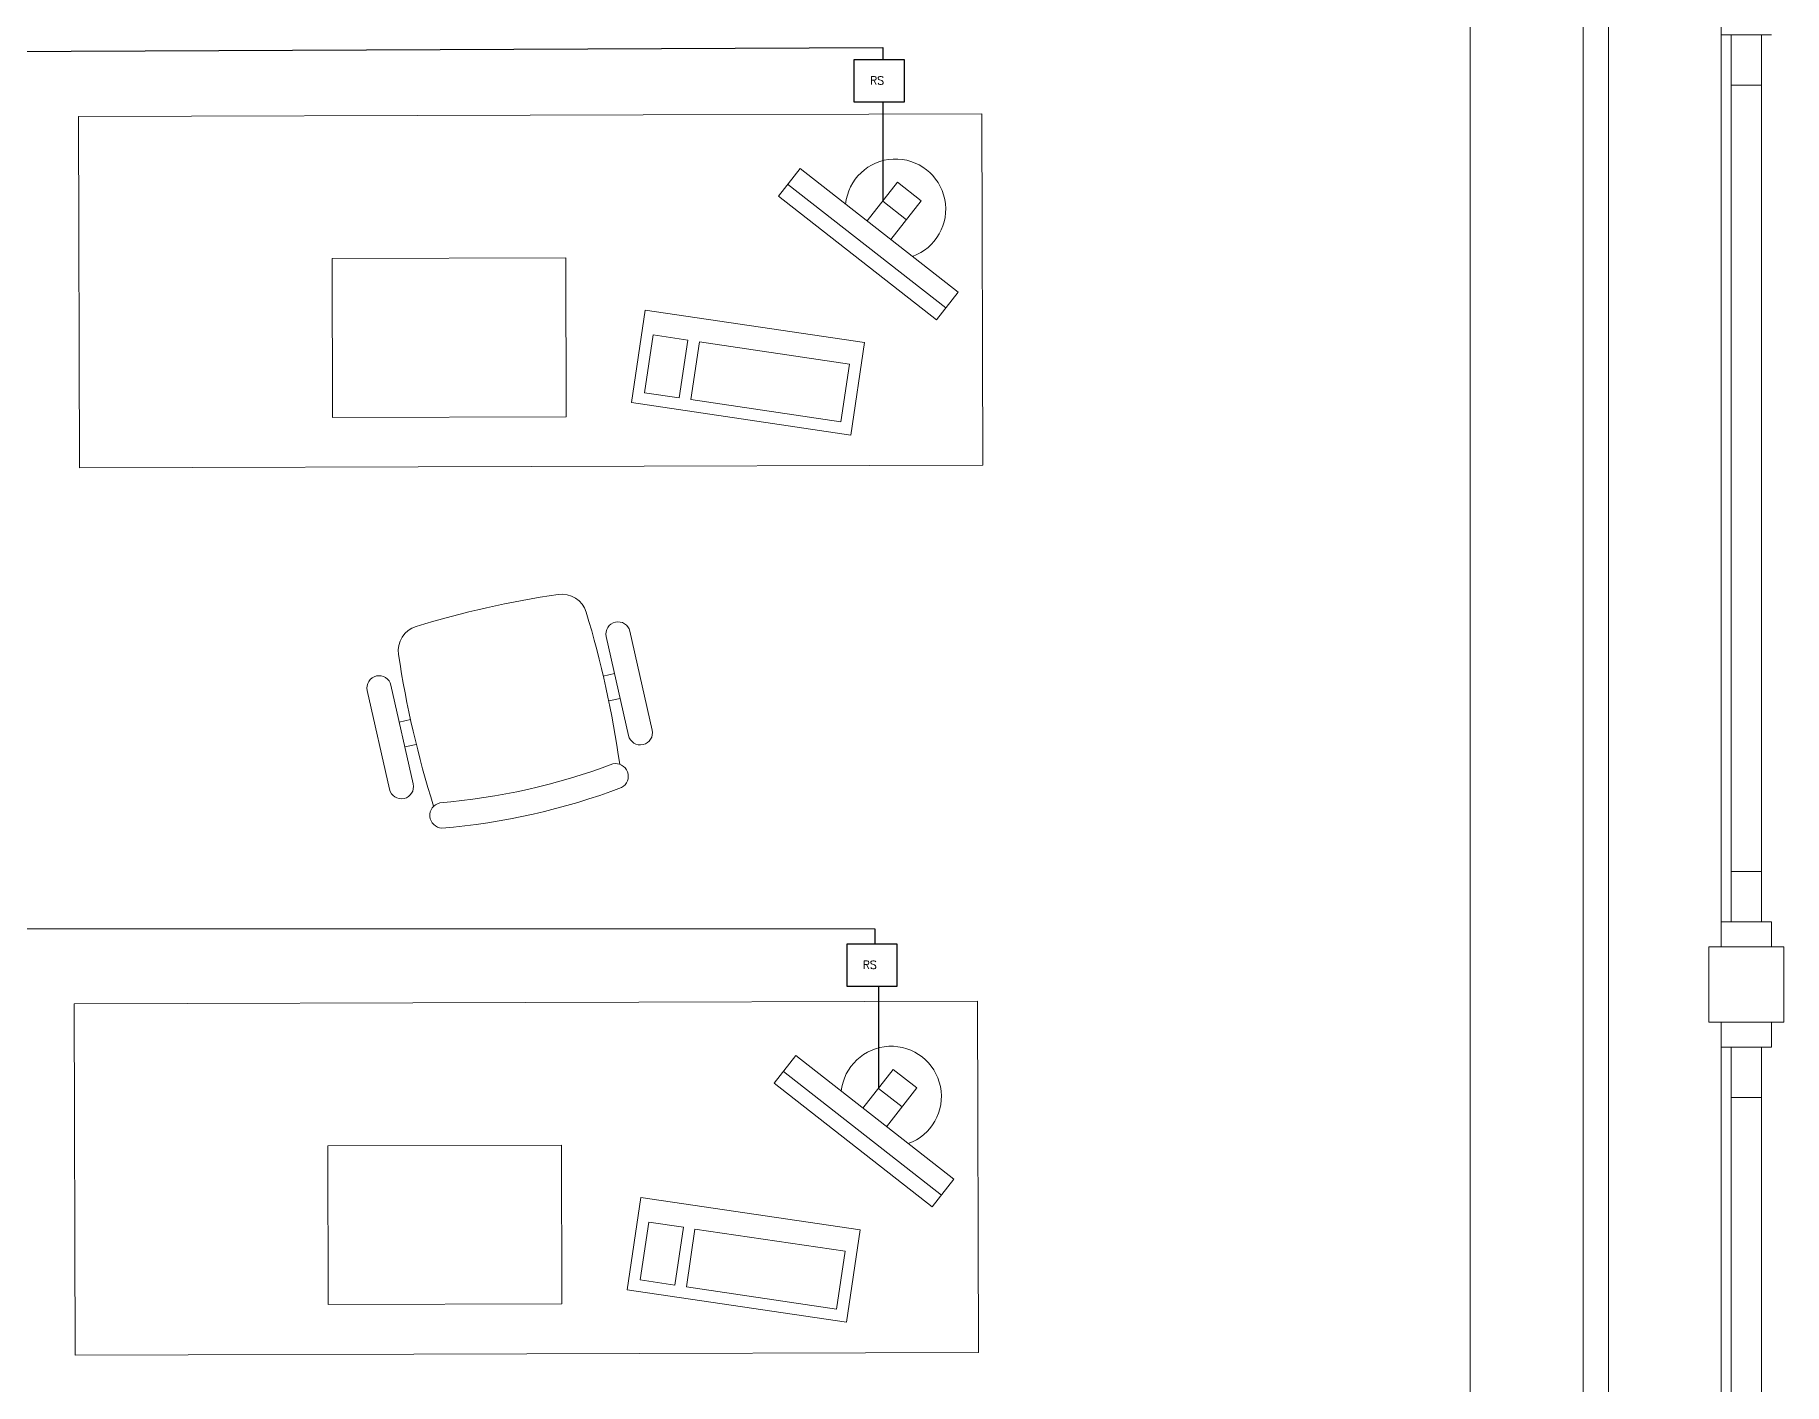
# Model space of a CAD drawing. Extents: x 1018 to 1352, y -109 to 184.
# Drawn here: x 1243.072 to 1246.557, y 121.358 to 124.046 of the extents above; entities that cross this region are included whole.
import ezdxf

# ---------------------------------------------------------------- set-up
doc = ezdxf.new("R2010")
doc.units = 0
doc.header["$LTSCALE"] = 0.5
doc.layers.get('0').update_dxf_attribs({"linetype": 'CONTINUOUS'})
doc.layers.add('Cableado', color=100, linetype='CONTINUOUS')
for name, color, linetype, lineweight in [('Carpintería', 55, 'CONTINUOUS', 20), ('Detalles 01', 8, 'CONTINUOUS', 9), ('Equipamiento movil', 33, 'CONTINUOUS', 9), ('Tratamiento pisos', 251, 'CONTINUOUS', 9)]:
    doc.layers.add(name, color=color, linetype=linetype, lineweight=lineweight)
doc.styles.add('Texto 5 mm', font='simplex.shx', dxfattribs={"height": 0.5})

# ---------------------------------------------------------------- blocks, each defined once
blk = doc.blocks.new('RECTANG')
for p, q in [((1, 1), (0, 1)), ((0, 1), (0, 0)), ((1, 0), (1, 1)), ((0, 0), (1, 0))]:
    blk.add_line(p, q)
blk = doc.blocks.new('KEYBOARD', base_point=(60, 294))
for p, xscale, yscale, zscale in [((60, 294), 19, 8, 19), ((61, 295), 13, 5, 13), ((75, 295), 3, 5, 3)]:
    blk.add_blockref('RECTANG', p, dxfattribs=dict(xscale=xscale, yscale=yscale, zscale=zscale))
blk = doc.blocks.new('Silla 1')
at = {"layer": 'Equipamiento movil'}
for p, q in [((-0.1131, 0.2664), (0.0295, 0.409)), ((0.0638, 0.3747), (-0.0788, 0.2321)), ((0.0104, 0.3213), (0.0268, 0.3048)), ((-0.0254, 0.2855), (-0.0091, 0.2693)), ((0.2321, -0.0788), (0.3747, 0.0638)), ((0.409, 0.0295), (0.2664, -0.1131)), ((0.3048, 0.0268), (0.3213, 0.0104)), ((0.2693, -0.0091), (0.2855, -0.0254))]:
    blk.add_line(p, q, dxfattribs=at)
for centre, radius, start, end in [((0.1468, 0.3964), 0.0255, 61.3631, 224.3749), ((-0.6508, -0.6508), 1.3416, 37.131, 52.869), ((1.4058, -1.1273), 1.9881, 130.2245, 139.1817), ((0.0467, 0.3919), 0.0242, 315, 135), ((-0.654, -0.654), 1.2956, 37.1584, 52.8416), ((-0.0959, 0.2492), 0.0242, 135, 315), ((-0.0605, 0.1393), 0.0505, 139.1817, 220.8183), ((0.3964, 0.1468), 0.0255, 225.6251, 28.6369), ((1.4058, 1.4058), 1.9881, 220.8183, 229.1817), ((-1.1273, 1.4058), 1.9881, 310.8183, 319.7755), ((0.3919, 0.0467), 0.0242, 315, 135), ((0.1393, -0.0605), 0.0505, 229.1817, 310.8183), ((0.2492, -0.0959), 0.0242, 135, 315)]:
    blk.add_arc(centre, radius, start, end, dxfattribs=at)

msp = doc.modelspace()

# ---------------------------------------------------------------- linework, layer by layer
at = {"layer": 'Cableado'}
for p, q in [((1240.4321, 124.0029), (1244.7616, 124.021)), ((1244.7616, 124.021), (1244.7616, 123.9972)), ((1244.7616, 123.9126), (1244.7612, 123.7151)), ((1240.4321, 122.267), (1244.7457, 122.2653)), ((1244.7457, 122.2653), (1244.7457, 122.2353)), ((1244.7528, 122.1507), (1244.7525, 121.9474))]:
    msp.add_line(p, q, dxfattribs=at)
for points in [[(1244.7046, 123.9972), (1244.804, 123.9972), (1244.804, 123.9126), (1244.7046, 123.9126)], [(1244.6901, 122.2353), (1244.7896, 122.2353), (1244.7896, 122.1507), (1244.6901, 122.1507)]]:
    msp.add_lwpolyline(points, close=True, dxfattribs=at)
at = {"layer": 'Carpintería'}
for p, q in [((1246.4321, 124.0962), (1246.4321, 124.0462)), ((1246.5321, 124.0462), (1246.4321, 124.0462)), ((1246.4521, 122.2795), (1246.4521, 124.0462)), ((1246.5121, 122.2795), (1246.5121, 124.0462)), ((1246.5121, 123.9462), (1246.4521, 123.9462)), ((1246.4521, 122.3795), (1246.5121, 122.3795)), ((1246.4321, 122.2295), (1246.4321, 122.2795)), ((1246.4321, 122.2795), (1246.5321, 122.2795)), ((1246.5321, 122.2795), (1246.5321, 122.2295)), ((1246.4071, 122.2295), (1246.4071, 122.0795)), ((1246.4071, 122.2295), (1246.5571, 122.2295)), ((1246.5571, 122.2295), (1246.5571, 122.0795)), ((1246.4071, 122.0795), (1246.5571, 122.0795)), ((1246.4321, 122.0795), (1246.4321, 122.0295)), ((1246.5321, 122.0795), (1246.5321, 122.0295)), ((1246.5321, 122.0295), (1246.4321, 122.0295)), ((1246.4521, 120.2629), (1246.4521, 122.0295)), ((1246.5121, 120.2629), (1246.5121, 122.0295)), ((1246.5121, 121.9295), (1246.4521, 121.9295))]:
    msp.add_line(p, q, dxfattribs=at)
at = {"layer": 'Detalles 01'}
for p, q in [((1246.1571, 124.1462), (1246.1571, 118.1462)), ((1246.2071, 124.1462), (1246.2071, 118.1462)), ((1246.4321, 124.0462), (1246.4321, 122.2795)), ((1246.4321, 122.0295), (1246.4321, 120.2629))]:
    msp.add_line(p, q, dxfattribs=at)
at = {"layer": 'Equipamiento movil'}
for p, q in [((1244.9586, 123.889), (1243.1586, 123.884)), ((1243.1586, 123.884), (1243.1606, 123.184)), ((1244.9606, 123.189), (1244.9586, 123.889)), ((1244.5533, 123.7254), (1244.5965, 123.7805)), ((1244.5965, 123.7805), (1244.9115, 123.534)), ((1244.8684, 123.4789), (1244.5533, 123.7254)), ((1244.8869, 123.5025), (1244.5718, 123.749)), ((1244.7304, 123.6757), (1244.7909, 123.7531)), ((1244.8381, 123.7161), (1244.7909, 123.7531)), ((1244.7612, 123.7151), (1244.8084, 123.6782)), ((1244.7776, 123.6388), (1244.8381, 123.7161)), ((1243.664, 123.6007), (1244.1298, 123.602)), ((1243.6648, 123.2844), (1243.664, 123.6007)), ((1244.1298, 123.602), (1244.1307, 123.2857)), ((1244.9115, 123.534), (1244.8684, 123.4789)), ((1244.1307, 123.2857), (1243.6648, 123.2844)), ((1243.1606, 123.184), (1244.9606, 123.189)), ((1244.95, 122.1212), (1243.15, 122.1162)), ((1244.9519, 121.4212), (1244.95, 122.1212)), ((1243.15, 122.1162), (1243.1519, 121.4162)), ((1244.5447, 121.9576), (1244.5878, 122.0127)), ((1244.8782, 121.7348), (1244.5632, 121.9812)), ((1244.5878, 122.0127), (1244.9029, 121.7663)), ((1244.7217, 121.908), (1244.7822, 121.9853)), ((1244.8295, 121.9484), (1244.7822, 121.9853)), ((1244.8597, 121.7112), (1244.5447, 121.9576)), ((1244.7525, 121.9474), (1244.7998, 121.9104)), ((1244.769, 121.871), (1244.8295, 121.9484)), ((1243.6553, 121.8329), (1244.1212, 121.8342)), ((1243.6562, 121.5167), (1243.6553, 121.8329)), ((1244.1212, 121.8342), (1244.122, 121.518)), ((1244.9029, 121.7663), (1244.8597, 121.7112)), ((1244.122, 121.518), (1243.6562, 121.5167)), ((1243.1519, 121.4162), (1244.9519, 121.4212))]:
    msp.add_line(p, q, dxfattribs=at)
for centre in [(1244.7867, 123.6991), (1244.7781, 121.9314)]:
    msp.add_arc(centre, 0.1, 289.8511, 174.0791, dxfattribs=at)
at = {"layer": 'Tratamiento pisos'}
msp.add_line((1245.9321, 124.1462), (1245.9321, 118.1462), dxfattribs=at)

# ---------------------------------------------------------------- block references
at = {"layer": 'Equipamiento movil', "xscale": -0.02326153846132684, "yscale": 0.02326153846151868, "zscale": 0.02326153846153847, "rotation": 351.581457680191}
for p in [(1244.6976, 123.2492), (1244.6889, 121.4815)]:
    msp.add_blockref('KEYBOARD', p, dxfattribs=at)
at = {"layer": 'Equipamiento movil', "xscale": -1, "rotation": 147.7055914529652}
msp.add_blockref('Silla 1', (1243.972, 122.9049), dxfattribs=at)

# ---------------------------------------------------------------- texts
at = {"layer": 'Cableado', "char_height": 0.01595, "attachment_point": 1, "style": 'Texto 5 mm'}
for insert in [(1244.7359, 123.9636), (1244.7214, 122.2017)]:
    msp.add_mtext_dynamic_manual_height_columns('RS', width=19.34546, gutter_width=2.5, heights=[0], dxfattribs=dict(at, insert=insert))

doc.saveas('drawing.dxf')
